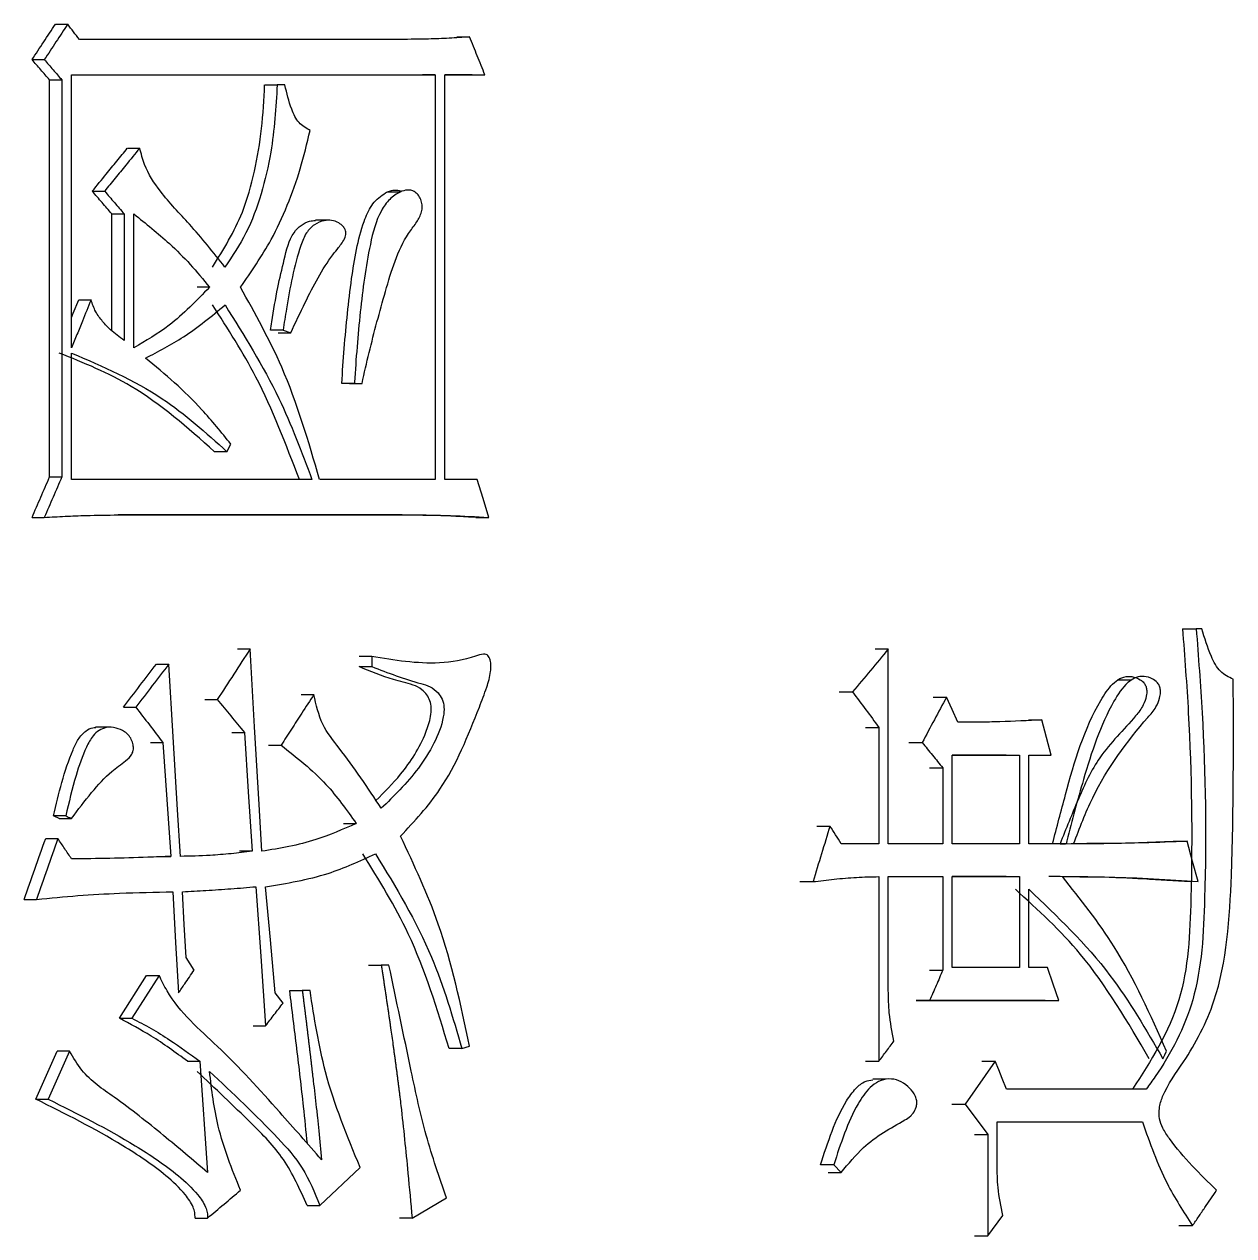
# Model space of a CAD drawing. Header units: millimetres. Extents: x 2642 to 4256, y 821 to 2003.
# Drawn here: x 3266.82 to 3271.99, y 1107.28 to 1112.46 of the extents above; entities that cross this region are included whole.
import ezdxf

# ---------------------------------------------------------------- set-up
doc = ezdxf.new("R2010")
doc.units = ezdxf.units.MM

msp = doc.modelspace()

# ---------------------------------------------------------------- linework, layer by layer
at = {"color": 7, "linetype": 'Continuous', "lineweight": 25}
for p, q in [((3266.9487, 1112.4565), (3267.0012, 1112.4565)), ((3268.4243, 1112.3916), (3267.0512, 1112.3916)), ((3268.6649, 1112.4025), (3268.7196, 1112.4025)), ((3266.8488, 1112.3051), (3266.9012, 1112.3051)), ((3266.9237, 1112.2185), (3266.9762, 1112.2185)), ((3266.9237, 1110.5202), (3266.9237, 1112.2185)), ((3266.9762, 1112.2185), (3266.9762, 1110.5202)), ((3267.0179, 1112.2402), (3268.572, 1112.2402)), ((3267.0179, 1111.0719), (3267.0179, 1112.2402)), ((3268.572, 1112.2402), (3268.5175, 1112.2402)), ((3268.572, 1112.2402), (3268.572, 1110.5094)), ((3268.613, 1112.2402), (3268.7851, 1112.2402)), ((3268.6131, 1110.5094), (3268.613, 1112.2402)), ((3268.7302, 1112.2402), (3268.613, 1112.2402)), ((3268.7303, 1112.2402), (3268.7851, 1112.2402)), ((3267.8434, 1112.1969), (3267.8971, 1112.1969)), ((3267.9301, 1112.1969), (3267.8971, 1112.1969)), ((3267.2563, 1111.9268), (3267.3092, 1111.9268)), ((3267.1066, 1111.7426), (3267.1594, 1111.7426)), ((3268.4205, 1111.7378), (3268.3658, 1111.7377)), ((3267.1897, 1111.146), (3267.1897, 1111.6452)), ((3267.2425, 1111.6452), (3267.2425, 1111.1044)), ((3267.2841, 1111.072), (3267.2841, 1111.6452)), ((3268.1148, 1111.6184), (3268.0605, 1111.6184)), ((3267.9218, 1111.1477), (3267.868, 1111.1477)), ((3267.9218, 1111.1476), (3267.9548, 1111.1368)), ((3267.0179, 1110.5094), (3267.0179, 1111.0503)), ((3268.227, 1110.9205), (3268.1729, 1110.9205)), ((3268.2054, 1110.9205), (3268.2595, 1110.9205)), ((3268.227, 1110.9205), (3268.2596, 1110.9205)), ((3267.6821, 1110.6284), (3267.6987, 1110.6609)), ((3267.6821, 1110.6284), (3267.6287, 1110.6284)), ((3266.9237, 1110.5202), (3266.9762, 1110.5202)), ((3268.0455, 1110.5094), (3267.0179, 1110.5094)), ((3268.572, 1110.5094), (3268.0786, 1110.5094)), ((3268.7524, 1110.5094), (3268.6131, 1110.5094)), ((3266.8488, 1110.3471), (3266.9012, 1110.3472)), ((3268.4109, 1110.358), (3267.2175, 1110.358)), ((3267.2176, 1110.358), (3268.4653, 1110.358)), ((3268.411, 1110.358), (3268.4653, 1110.358)), ((3268.7467, 1110.3472), (3268.8015, 1110.3472)), ((3271.7677, 1109.8712), (3271.8262, 1109.8712)), ((3271.8499, 1109.8712), (3271.8262, 1109.8712)), ((3267.7279, 1109.7847), (3267.7814, 1109.7847)), ((3270.4529, 1109.7847), (3270.5097, 1109.7847)), ((3270.5097, 1108.9517), (3270.5097, 1109.7847)), ((3267.3804, 1109.7197), (3267.4335, 1109.7198)), ((3268.301, 1109.7522), (3268.2468, 1109.7522)), ((3268.301, 1109.7522), (3268.301, 1109.7091)), ((3268.2467, 1109.7092), (3268.301, 1109.7092)), ((3271.5468, 1109.6508), (3271.4883, 1109.6508)), ((3267.5874, 1109.5683), (3267.6407, 1109.5683)), ((3268, 1109.59), (3268.0539, 1109.5901)), ((3270.3002, 1109.6008), (3270.3569, 1109.6008)), ((3270.7014, 1109.5791), (3270.7586, 1109.5791)), ((3267.2395, 1109.5359), (3267.2924, 1109.5359)), ((3271.1088, 1109.4818), (3271.1664, 1109.4818)), ((3267.1739, 1109.4496), (3267.1208, 1109.4496)), ((3267.7031, 1109.4277), (3267.7566, 1109.4277)), ((3270.4695, 1109.4493), (3270.4695, 1108.9517)), ((3267.3556, 1109.3844), (3267.4086, 1109.3844)), ((3267.8598, 1109.3735), (3267.9136, 1109.3735)), ((3270.5973, 1109.3844), (3270.6543, 1109.3844)), ((3270.7826, 1108.9517), (3270.7826, 1109.3304)), ((3270.7826, 1109.3304), (3271.0706, 1109.3304)), ((3271.0128, 1109.3304), (3270.7826, 1109.3304)), ((3271.0131, 1109.3304), (3271.0706, 1109.3304)), ((3271.0706, 1109.3304), (3271.0706, 1108.9517)), ((3271.1106, 1109.3304), (3271.2063, 1109.3304)), ((3271.1106, 1108.9517), (3271.1106, 1109.3304)), ((3271.1486, 1109.3304), (3271.2063, 1109.3304)), ((3270.6854, 1109.2763), (3270.7425, 1109.2763)), ((3270.7425, 1109.2763), (3270.7425, 1108.9517)), ((3266.9928, 1109.0707), (3266.9403, 1109.0707)), ((3266.9654, 1109.0599), (3267.0179, 1109.0599)), ((3268.181, 1109.0383), (3268.2351, 1109.0383)), ((3270.2037, 1109.0275), (3270.2602, 1109.0275)), ((3266.9071, 1108.9734), (3266.9596, 1108.9734)), ((3270.4695, 1108.9517), (3270.3086, 1108.9517)), ((3270.7425, 1108.9517), (3270.5097, 1108.9517)), ((3271.0706, 1108.9517), (3270.7826, 1108.9517)), ((3271.2701, 1108.9517), (3271.1106, 1108.9517)), ((3271.7281, 1108.9626), (3271.7866, 1108.9626)), ((3267.3887, 1108.8976), (3267.4418, 1108.8976)), ((3267.7896, 1108.9193), (3267.7361, 1108.9193)), ((3270.1312, 1108.7895), (3270.1877, 1108.7895)), ((3270.4695, 1108.8111), (3270.4695, 1108.0215)), ((3270.5097, 1108.8111), (3270.7425, 1108.8111)), ((3270.5097, 1108.3243), (3270.5097, 1108.8111)), ((3270.6854, 1108.8111), (3270.7425, 1108.8111)), ((3270.7425, 1108.8111), (3270.7425, 1108.4109)), ((3270.7826, 1108.4217), (3270.7826, 1108.8111)), ((3270.7826, 1108.8111), (3271.0706, 1108.8111)), ((3271.0128, 1108.8111), (3270.7826, 1108.8111)), ((3271.0131, 1108.8111), (3271.0706, 1108.8111)), ((3271.0706, 1108.8111), (3271.0706, 1108.4217)), ((3271.8023, 1108.7895), (3271.7756, 1108.7895)), ((3271.1106, 1108.4217), (3271.1106, 1108.7569)), ((3266.8155, 1108.7137), (3266.8679, 1108.7137)), ((3268.2879, 1108.4325), (3268.3421, 1108.4325)), ((3268.3749, 1108.4325), (3268.3421, 1108.4325)), ((3271.0706, 1108.4217), (3270.7826, 1108.4217)), ((3271.1904, 1108.4217), (3271.1106, 1108.4217)), ((3267.2229, 1108.2053), (3267.3387, 1108.3888)), ((3267.3918, 1108.3888), (3267.2758, 1108.2053)), ((3267.3387, 1108.3888), (3267.3918, 1108.3888)), ((3267.9506, 1108.3243), (3268.0044, 1108.3243)), ((3268.0374, 1108.3243), (3268.0044, 1108.3243)), ((3267.9219, 1108.2702), (3267.8888, 1108.3135)), ((3271.1802, 1108.2811), (3270.6291, 1108.2811)), ((3270.6293, 1108.2811), (3270.6864, 1108.2811)), ((3270.6864, 1108.2811), (3271.2382, 1108.2811)), ((3271.1805, 1108.2811), (3271.2382, 1108.2811)), ((3267.2229, 1108.2053), (3267.2758, 1108.2053)), ((3267.7939, 1108.1729), (3267.8475, 1108.1729)), ((3266.8655, 1107.8592), (3266.9568, 1108.0642)), ((3267.0094, 1108.0642), (3266.9179, 1107.8592)), ((3267.0094, 1108.0642), (3266.9568, 1108.0642)), ((3268.6868, 1108.0755), (3268.632, 1108.0755)), ((3268.6868, 1108.0755), (3268.7196, 1108.0863)), ((3267.5129, 1108.0214), (3267.5662, 1108.0214)), ((3267.5662, 1108.0214), (3267.5993, 1107.5457)), ((3270.4127, 1108.0215), (3270.4695, 1108.0215)), ((3270.9667, 1108.0215), (3270.8387, 1107.8376)), ((3270.9093, 1108.0215), (3270.9667, 1108.0215)), ((3270.5001, 1107.9447), (3270.4429, 1107.9447)), ((3271.6122, 1107.9025), (3271.0147, 1107.9025)), ((3266.8655, 1107.8592), (3266.9179, 1107.8592)), ((3270.7814, 1107.8376), (3270.8387, 1107.8376)), ((3270.8387, 1107.8376), (3270.9347, 1107.7078)), ((3270.9747, 1107.7618), (3271.5962, 1107.7618)), ((3270.9747, 1107.5779), (3270.9747, 1107.7618)), ((3270.9747, 1107.7618), (3271.5377, 1107.7618)), ((3271.5377, 1107.7618), (3271.5963, 1107.7618)), ((3270.8774, 1107.7078), (3270.9347, 1107.7078)), ((3270.9347, 1107.7078), (3270.9347, 1107.2751)), ((3268.0786, 1107.4049), (3268.2516, 1107.5671)), ((3270.2763, 1107.5779), (3270.2198, 1107.5779)), ((3270.2518, 1107.5455), (3270.3086, 1107.5455)), ((3270.2763, 1107.5779), (3270.3086, 1107.5455)), ((3268.4736, 1107.3508), (3268.6207, 1107.437)), ((3267.546, 1107.3508), (3267.5993, 1107.3508)), ((3268.4736, 1107.3508), (3268.4192, 1107.3508)), ((3270.9347, 1107.2751), (3270.9987, 1107.3616)), ((3271.7519, 1107.3184), (3271.8103, 1107.3184))]:
    msp.add_line(p, q, dxfattribs=at)
at = {"color": 7, "linetype": 'Continuous', "lineweight": 25, "flags": 128}
for points in [[(3268.4243, 1112.3916), (3268.3971, 1112.3916), (3268.3699, 1112.3916)], [(3267.1897, 1111.6452), (3267.2161, 1111.6452), (3267.2425, 1111.6452)], [(3267.6075, 1111.3316), (3267.5929, 1111.3316), (3267.5783, 1111.3316), (3267.5542, 1111.3316)], [(3267.0179, 1111.2018), (3267.0253, 1111.2203), (3267.0485, 1111.2774)], [(3267.0485, 1111.2774), (3267.0748, 1111.2774), (3267.1011, 1111.2774)], [(3267.9011, 1111.1368), (3267.9232, 1111.1368), (3267.939, 1111.1368), (3267.9548, 1111.1368)], [(3268.8015, 1110.3472), (3268.7769, 1110.4283), (3268.7524, 1110.5094)], [(3267.831, 1108.9193), (3267.8195, 1109.1188), (3267.8005, 1109.4517), (3267.7814, 1109.7847)], [(3267.4833, 1108.8976), (3267.4712, 1109.0971), (3267.4524, 1109.4084), (3267.4335, 1109.7198)], [(3270.8066, 1109.471), (3270.7826, 1109.5251), (3270.7586, 1109.5791)], [(3271.2063, 1109.3304), (3271.1864, 1109.4061), (3271.1664, 1109.4818)], [(3267.7566, 1109.4277), (3267.7731, 1109.1735), (3267.7896, 1108.9193)], [(3270.4127, 1109.4493), (3270.441, 1109.4493), (3270.4695, 1109.4493)], [(3267.4086, 1109.3844), (3267.4252, 1109.141), (3267.4418, 1108.8976)], [(3271.8341, 1108.7895), (3271.8103, 1108.876), (3271.7866, 1108.9626)], [(3267.4501, 1108.7462), (3267.4626, 1108.5298), (3267.475, 1108.3135)], [(3267.5082, 1108.4649), (3267.4999, 1108.6056), (3267.4916, 1108.7462)], [(3267.8062, 1108.7678), (3267.8269, 1108.4704), (3267.8475, 1108.1729)], [(3267.8888, 1108.3135), (3267.8682, 1108.5407), (3267.8475, 1108.7678)], [(3267.5413, 1108.4109), (3267.5247, 1108.4379), (3267.5082, 1108.4649)], [(3271.2382, 1108.2811), (3271.2143, 1108.3514), (3271.1904, 1108.4217)], [(3270.6854, 1108.4109), (3270.6995, 1108.4109), (3270.7138, 1108.4109), (3270.7425, 1108.4109)], [(3271.6835, 1108.0323), (3271.6914, 1108.0485), (3271.6993, 1108.0647)], [(3271.0147, 1107.9025), (3270.9966, 1107.9473), (3270.9817, 1107.9844), (3270.9667, 1108.0215)], [(3268.0247, 1107.4049), (3268.0383, 1107.4049), (3268.0519, 1107.4049), (3268.0786, 1107.4049)], [(3270.8774, 1107.2751), (3270.8915, 1107.2751), (3270.9059, 1107.2751), (3270.9347, 1107.2751)]]:
    msp.add_lwpolyline(points, dxfattribs=at)
at = {"color": 7, "linetype": 'Continuous', "lineweight": 25}
for points, knots in [([(3266.8488, 1112.3051), (3266.8654, 1112.3303), (3266.8987, 1112.3808), (3266.932, 1112.4313), (3266.9487, 1112.4565)], [0, 0, 0, 0, 0.5, 1, 1, 1, 1]), ([(3267.0012, 1112.4565), (3266.9845, 1112.4313), (3266.9512, 1112.3808), (3266.9179, 1112.3303), (3266.9012, 1112.3051)], [0, 0, 0, 0, 0.499999, 1, 1, 1, 1]), ([(3267.0512, 1112.3916), (3267.0428, 1112.4024), (3267.0262, 1112.4241), (3267.0095, 1112.4457), (3267.0012, 1112.4565)], [0, 0, 0, 0, 0.499999, 1, 1, 1, 1]), ([(3268.7196, 1112.4025), (3268.6904, 1112.4003), (3268.632, 1112.396), (3268.5336, 1112.3926), (3268.4643, 1112.392), (3268.4243, 1112.3916)], [0, 0, 0, 0, 0.297192, 0.594407, 1, 1, 1, 1]), ([(3268.7851, 1112.2402), (3268.7742, 1112.2672), (3268.7524, 1112.3213), (3268.7305, 1112.3754), (3268.7196, 1112.4025)], [0, 0, 0, 0, 0.499999, 1, 1, 1, 1]), ([(3266.9237, 1112.2185), (3266.9112, 1112.233), (3266.8862, 1112.2618), (3266.8613, 1112.2907), (3266.8488, 1112.3051)], [0, 0, 0, 0, 0.5, 1, 1, 1, 1]), ([(3266.9012, 1112.3051), (3266.9137, 1112.2907), (3266.9387, 1112.2618), (3266.9637, 1112.233), (3266.9762, 1112.2185)], [0, 0, 0, 0, 0.499996, 1, 1, 1, 1]), ([(3267.6203, 1111.418), (3267.6674, 1111.4935), (3267.7457, 1111.6191), (3267.8026, 1111.8273), (3267.8337, 1112.0101), (3267.8401, 1112.1346), (3267.8433, 1112.1969)], [0, 0, 0, 0, 0.333423, 0.554109, 0.77666, 1, 1, 1, 1]), ([(3267.8971, 1112.1969), (3267.891, 1112.1006), (3267.881, 1111.9424), (3267.8317, 1111.7301), (3267.7696, 1111.5605), (3267.7055, 1111.4652), (3267.6737, 1111.418)], [0, 0, 0, 0, 0.344394, 0.565966, 0.784996, 1, 1, 1, 1]), ([(3268.0373, 1112.0022), (3268.0206, 1112.0119), (3267.9863, 1112.0316), (3267.9509, 1112.1047), (3267.938, 1112.1617), (3267.9301, 1112.1969)], [0, 0, 0, 0, 0.267237, 0.548075, 1, 1, 1, 1]), ([(3267.7399, 1111.3315), (3267.7859, 1111.3976), (3267.8621, 1111.507), (3267.9421, 1111.6817), (3267.9987, 1111.8378), (3268.0244, 1111.9473), (3268.0373, 1112.0022)], [0, 0, 0, 0, 0.334937, 0.554746, 0.776585, 1, 1, 1, 1]), ([(3267.1066, 1111.7426), (3267.1264, 1111.7669), (3267.1612, 1111.8097), (3267.2111, 1111.8711), (3267.2411, 1111.9081), (3267.2562, 1111.9266)], [0, 0, 0, 0, 0.396447, 0.698224, 1, 1, 1, 1]), ([(3267.3091, 1111.9266), (3267.2893, 1111.9023), (3267.2545, 1111.8595), (3267.2046, 1111.7981), (3267.1744, 1111.7611), (3267.1594, 1111.7426)], [0, 0, 0, 0, 0.3962, 0.6981, 1, 1, 1, 1]), ([(3267.6737, 1111.418), (3267.6239, 1111.4804), (3267.5347, 1111.5921), (3267.4065, 1111.7221), (3267.3332, 1111.8348), (3267.3154, 1111.903), (3267.3093, 1111.9266)], [0, 0, 0, 0, 0.381447, 0.683524, 0.890528, 1, 1, 1, 1]), ([(3267.1897, 1111.6452), (3267.1758, 1111.6615), (3267.1482, 1111.6939), (3267.1205, 1111.7264), (3267.1066, 1111.7426)], [0, 0, 0, 0, 0.499999, 1, 1, 1, 1]), ([(3267.1594, 1111.7426), (3267.1732, 1111.7264), (3267.201, 1111.6939), (3267.2287, 1111.6615), (3267.2425, 1111.6452)], [0, 0, 0, 0, 0.499998, 1, 1, 1, 1]), ([(3268.1728, 1110.9205), (3268.1763, 1110.9704), (3268.1867, 1111.1202), (3268.21, 1111.3529), (3268.2449, 1111.5608), (3268.2975, 1111.6844), (3268.3421, 1111.7269), (3268.3811, 1111.7458), (3268.4068, 1111.7481), (3268.422, 1111.7453), (3268.4276, 1111.7407), (3268.428, 1111.7404)], [0, 0, 0, 0, 0.157448, 0.472478, 0.737753, 0.819135, 0.901513, 0.945418, 0.974425, 0.998143, 1, 1, 1, 1]), ([(3268.2596, 1110.9205), (3268.2695, 1110.9647), (3268.2995, 1111.0971), (3268.3585, 1111.3123), (3268.4168, 1111.5093), (3268.4893, 1111.603), (3268.5111, 1111.6394), (3268.5181, 1111.6715), (3268.5155, 1111.6959), (3268.5064, 1111.7181), (3268.4918, 1111.7358), (3268.4731, 1111.7464), (3268.4491, 1111.7485), (3268.4156, 1111.7381), (3268.3754, 1111.7097), (3268.3238, 1111.6368), (3268.2817, 1111.4697), (3268.2495, 1111.2239), (3268.2336, 1111.0243), (3268.2271, 1110.9222), (3268.227, 1110.9205)], [0, 0, 0, 0, 0.07376, 0.221291, 0.369161, 0.400761, 0.427212, 0.440277, 0.453391, 0.466052, 0.479506, 0.492813, 0.505075, 0.525102, 0.558597, 0.593335, 0.676611, 0.83455, 0.997228, 1, 1, 1, 1]), ([(3267.2841, 1111.6452), (3267.3354, 1111.604), (3267.4189, 1111.5371), (3267.5266, 1111.4311), (3267.5805, 1111.3648), (3267.6075, 1111.3316)], [0, 0, 0, 0, 0.443463, 0.720804, 1, 1, 1, 1]), ([(3267.868, 1111.1477), (3267.87, 1111.1598), (3267.8799, 1111.2207), (3267.8962, 1111.323), (3267.9267, 1111.4492), (3267.9505, 1111.549), (3267.9977, 1111.5981), (3268.0304, 1111.6154), (3268.0521, 1111.6165), (3268.0605, 1111.6169)], [0, 0, 0, 0, 0.066436, 0.332221, 0.554773, 0.778299, 0.862629, 0.946565, 1, 1, 1, 1]), ([(3267.9548, 1111.1368), (3267.9752, 1111.1801), (3268.0295, 1111.2955), (3268.0947, 1111.4213), (3268.1564, 1111.4974), (3268.1746, 1111.5213), (3268.1859, 1111.5401), (3268.1907, 1111.5566), (3268.1908, 1111.5682), (3268.1871, 1111.5802), (3268.1773, 1111.5945), (3268.158, 1111.6095), (3268.1299, 1111.6197), (3268.0935, 1111.6177), (3268.055, 1111.6013), (3268.0179, 1111.5645), (3267.9722, 1111.4422), (3267.9461, 1111.3005), (3267.9266, 1111.1781), (3267.9218, 1111.1477)], [0, 0, 0, 0, 0.125302, 0.334347, 0.369116, 0.392006, 0.415961, 0.426676, 0.435655, 0.44463, 0.458341, 0.481396, 0.513091, 0.54477, 0.589295, 0.633614, 0.685428, 0.92175, 1, 1, 1, 1]), ([(3267.6075, 1111.3316), (3267.5519, 1111.274), (3267.4531, 1111.1717), (3267.3355, 1111.1023), (3267.2841, 1111.072)], [0, 0, 0, 0, 0.563044, 1, 1, 1, 1]), ([(3268.0785, 1110.5094), (3268.0306, 1110.673), (3267.9454, 1110.9634), (3267.8024, 1111.2196), (3267.7399, 1111.3315)], [0, 0, 0, 0, 0.5633289, 1, 1, 1, 1]), ([(3267.1011, 1111.2774), (3267.0888, 1111.247), (3267.0688, 1111.1976), (3267.041, 1111.1291), (3267.0256, 1111.091), (3267.0179, 1111.0719)], [0, 0, 0, 0, 0.443636, 0.721817, 1, 1, 1, 1]), ([(3267.2425, 1111.1044), (3267.2227, 1111.1187), (3267.1899, 1111.1425), (3267.1502, 1111.1851), (3267.1183, 1111.2257), (3267.1069, 1111.2601), (3267.1011, 1111.2774)], [0, 0, 0, 0, 0.333513, 0.552424, 0.773916, 1, 1, 1, 1]), ([(3267.3339, 1111.0286), (3267.3891, 1111.0571), (3267.4765, 1111.1022), (3267.5876, 1111.1836), (3267.645, 1111.2317), (3267.6738, 1111.2558)], [0, 0, 0, 0, 0.459963, 0.729487, 1, 1, 1, 1]), ([(3267.9916, 1110.5094), (3267.9349, 1110.6589), (3267.8342, 1110.924), (3267.6853, 1111.155), (3267.6204, 1111.2558)], [0, 0, 0, 0, 0.563635, 1, 1, 1, 1]), ([(3267.6738, 1111.2558), (3267.7552, 1111.1258), (3267.9014, 1110.8923), (3268.0013, 1110.6271), (3268.0455, 1110.5094)], [0, 0, 0, 0, 0.556376, 1, 1, 1, 1]), ([(3267.6286, 1110.6284), (3267.514, 1110.7303), (3267.3111, 1110.9108), (3267.0702, 1111.008), (3266.9653, 1111.0503)], [0, 0, 0, 0, 0.564694, 1, 1, 1, 1]), ([(3267.0179, 1111.0503), (3267.1509, 1110.9933), (3267.3906, 1110.8905), (3267.5923, 1110.7091), (3267.6821, 1110.6284)], [0, 0, 0, 0, 0.555128, 1, 1, 1, 1]), ([(3267.6987, 1110.6609), (3267.6582, 1110.711), (3267.5827, 1110.8044), (3267.4589, 1110.9252), (3267.3757, 1110.9941), (3267.3339, 1111.0286)], [0, 0, 0, 0, 0.366086, 0.682145, 1, 1, 1, 1]), ([(3266.8488, 1110.3471), (3266.8613, 1110.376), (3266.8863, 1110.4337), (3266.9112, 1110.4914), (3266.9237, 1110.5202)], [0, 0, 0, 0, 0.499998, 1, 1, 1, 1]), ([(3266.9762, 1110.5202), (3266.9637, 1110.4914), (3266.9387, 1110.4337), (3266.9137, 1110.376), (3266.9012, 1110.3472)], [0, 0, 0, 0, 0.499999, 1, 1, 1, 1]), ([(3266.9012, 1110.3472), (3266.9309, 1110.3489), (3266.9903, 1110.3524), (3267.0958, 1110.3564), (3267.1715, 1110.3574), (3267.2176, 1110.358)], [0, 0, 0, 0, 0.281466, 0.562942, 1, 1, 1, 1]), ([(3268.7466, 1110.3472), (3268.7179, 1110.3488), (3268.6605, 1110.3521), (3268.5487, 1110.3567), (3268.4654, 1110.3575), (3268.4109, 1110.358)], [0, 0, 0, 0, 0.256951, 0.513908, 1, 1, 1, 1]), ([(3268.4653, 1110.358), (3268.4941, 1110.3578), (3268.5518, 1110.3573), (3268.6639, 1110.3548), (3268.747, 1110.3502), (3268.8015, 1110.3472)], [0, 0, 0, 0, 0.256617, 0.51324, 1, 1, 1, 1]), ([(3271.7674, 1109.8712), (3271.7764, 1109.7514), (3271.8056, 1109.3676), (3271.8118, 1108.8426), (3271.7856, 1108.2623), (3271.6319, 1108.0235), (3271.5538, 1107.9023)], [0, 0, 0, 0, 0.176057, 0.564128, 0.778612, 1, 1, 1, 1]), ([(3271.8262, 1109.8712), (3271.8352, 1109.7515), (3271.8643, 1109.3679), (3271.8718, 1108.8403), (3271.8435, 1108.291), (3271.707, 1108.0329), (3271.6252, 1107.92), (3271.6123, 1107.9023)], [0, 0, 0, 0, 0.1759592, 0.5638001, 0.7780246, 0.9650465, 1, 1, 1, 1]), ([(3271.9844, 1109.6549), (3271.9649, 1109.6642), (3271.9247, 1109.6833), (3271.8818, 1109.7667), (3271.8621, 1109.8314), (3271.8499, 1109.8712)], [0, 0, 0, 0, 0.266463, 0.547608, 1, 1, 1, 1]), ([(3267.7814, 1109.7847), (3267.7579, 1109.7486), (3267.7111, 1109.6765), (3267.6642, 1109.6044), (3267.6407, 1109.5683)], [0, 0, 0, 0, 0.5, 1, 1, 1, 1]), ([(3270.5097, 1109.7847), (3270.4843, 1109.754), (3270.4334, 1109.6927), (3270.3824, 1109.6314), (3270.3569, 1109.6008)], [0, 0, 0, 0, 0.5, 1, 1, 1, 1]), ([(3267.2395, 1109.5359), (3267.263, 1109.5665), (3267.31, 1109.6278), (3267.3569, 1109.6891), (3267.3804, 1109.7197)], [0, 0, 0, 0, 0.5, 1, 1, 1, 1]), ([(3267.4335, 1109.7198), (3267.41, 1109.6891), (3267.363, 1109.6278), (3267.3159, 1109.5665), (3267.2924, 1109.5359)], [0, 0, 0, 0, 0.5, 1, 1, 1, 1]), ([(3268.4242, 1108.9841), (3268.4836, 1109.0478), (3268.6277, 1109.2023), (3268.7252, 1109.442), (3268.791, 1109.6131), (3268.8089, 1109.6724), (3268.811, 1109.7124), (3268.8093, 1109.7331), (3268.8041, 1109.7484), (3268.7982, 1109.7568), (3268.7892, 1109.7617), (3268.7708, 1109.7632), (3268.706, 1109.7382), (3268.5462, 1109.7119), (3268.3977, 1109.7363), (3268.301, 1109.7522)], [0, 0, 0, 0, 0.1864304, 0.4525533, 0.5137397, 0.5595487, 0.5749405, 0.5926781, 0.5999529, 0.607307, 0.6136534, 0.6226215, 0.6500428, 0.7720989, 1, 1, 1, 1]), ([(3268.3189, 1109.1363), (3268.3551, 1109.1726), (3268.4387, 1109.2561), (3268.5186, 1109.3813), (3268.5523, 1109.4843), (3268.5573, 1109.5308), (3268.5512, 1109.5633), (3268.5369, 1109.5901), (3268.5129, 1109.6155), (3268.4638, 1109.6381), (3268.3711, 1109.6564), (3268.2953, 1109.6886), (3268.2468, 1109.7092)], [0, 0, 0, 0, 0.182177, 0.420043, 0.497442, 0.536964, 0.569768, 0.602515, 0.638391, 0.691417, 0.802387, 1, 1, 1, 1]), ([(3268.301, 1109.7092), (3268.3706, 1109.6827), (3268.453, 1109.6513), (3268.5512, 1109.6258), (3268.583, 1109.6018), (3268.6035, 1109.5703), (3268.6124, 1109.534), (3268.605, 1109.4671), (3268.5525, 1109.336), (3268.4526, 1109.2108), (3268.3688, 1109.1292), (3268.3421, 1109.1032)], [0, 0, 0, 0, 0.266852, 0.315952, 0.365722, 0.40082, 0.436128, 0.478331, 0.60435, 0.873952, 1, 1, 1, 1]), ([(3271.212, 1108.9517), (3271.2301, 1109.0217), (3271.2846, 1109.2322), (3271.3558, 1109.4748), (3271.457, 1109.6258), (3271.4986, 1109.6607), (3271.5337, 1109.6698), (3271.5657, 1109.6642), (3271.5892, 1109.6527), (3271.6043, 1109.6382), (3271.6121, 1109.6234), (3271.6155, 1109.6047), (3271.6129, 1109.5775), (3271.5987, 1109.5379), (3271.5301, 1109.4499), (3271.4125, 1109.3432), (3271.3202, 1109.1416), (3271.2694, 1109.0153), (3271.2438, 1108.9517)], [0, 0, 0, 0, 0.123802, 0.372539, 0.424822, 0.44993, 0.475305, 0.497162, 0.516131, 0.527231, 0.536277, 0.545322, 0.558814, 0.581819, 0.616602, 0.762394, 0.880401, 1, 1, 1, 1]), ([(3271.302, 1108.9517), (3271.3274, 1109.0187), (3271.4045, 1109.2219), (3271.5411, 1109.4044), (3271.6527, 1109.5297), (3271.6689, 1109.5688), (3271.6739, 1109.597), (3271.6726, 1109.617), (3271.6662, 1109.6337), (3271.6526, 1109.6493), (3271.6278, 1109.6634), (3271.5954, 1109.67), (3271.5611, 1109.662), (3271.517, 1109.6295), (3271.4266, 1109.4931), (3271.3503, 1109.2565), (3271.2941, 1109.0482), (3271.2712, 1108.9561), (3271.2701, 1108.9517)], [0, 0, 0, 0, 0.124011, 0.376469, 0.411268, 0.435219, 0.449017, 0.459493, 0.468415, 0.479424, 0.497392, 0.52431, 0.5464, 0.568413, 0.629489, 0.83774, 0.992414, 1, 1, 1, 1]), ([(3271.9132, 1107.4698), (3271.8421, 1107.5385), (3271.7588, 1107.619), (3271.6841, 1107.7308), (3271.667, 1107.7751), (3271.6663, 1107.8235), (3271.6947, 1107.9122), (3271.7972, 1108.0455), (3271.9513, 1108.3414), (3271.9872, 1108.9196), (3271.9854, 1109.3775), (3271.9844, 1109.6549)], [0, 0, 0, 0, 0.138481, 0.162101, 0.180201, 0.198515, 0.22064, 0.297298, 0.425038, 0.651637, 1, 1, 1, 1]), ([(3267.6407, 1109.5683), (3267.66, 1109.5449), (3267.6987, 1109.498), (3267.7373, 1109.4511), (3267.7566, 1109.4277)], [0, 0, 0, 0, 0.499998, 1, 1, 1, 1]), ([(3268.0539, 1109.59), (3268.0366, 1109.5633), (3268.0046, 1109.5139), (3267.9578, 1109.4417), (3267.9283, 1109.3963), (3267.9136, 1109.3736)], [0, 0, 0, 0, 0.36988, 0.68494, 1, 1, 1, 1]), ([(3268.3421, 1109.1032), (3268.2842, 1109.1904), (3268.2035, 1109.3119), (3268.0831, 1109.4583), (3268.0637, 1109.5458), (3268.0539, 1109.59)], [0, 0, 0, 0, 0.557182, 0.776269, 1, 1, 1, 1]), ([(3270.3569, 1109.6008), (3270.3757, 1109.5755), (3270.4132, 1109.5251), (3270.4508, 1109.4746), (3270.4695, 1109.4493)], [0, 0, 0, 0, 0.499999, 1, 1, 1, 1]), ([(3270.7586, 1109.5791), (3270.7412, 1109.5467), (3270.7065, 1109.4818), (3270.6717, 1109.4169), (3270.6543, 1109.3844)], [0, 0, 0, 0, 0.499999, 1, 1, 1, 1]), ([(3267.2924, 1109.5359), (3267.3118, 1109.5106), (3267.3505, 1109.4601), (3267.3893, 1109.4097), (3267.4086, 1109.3844)], [0, 0, 0, 0, 0.4999977, 1, 1, 1, 1]), ([(3271.1664, 1109.4818), (3271.1065, 1109.4783), (3271.0167, 1109.4732), (3270.8967, 1109.4715), (3270.8367, 1109.4712), (3270.8066, 1109.471)], [0, 0, 0, 0, 0.500395, 0.750186, 1, 1, 1, 1]), ([(3266.9403, 1109.0707), (3266.9516, 1109.1188), (3266.9741, 1109.2151), (3267.0107, 1109.3241), (3267.0444, 1109.4), (3267.0744, 1109.4328), (3267.1022, 1109.4482), (3267.1169, 1109.4482), (3267.1209, 1109.4482)], [0, 0, 0, 0, 0.3280113, 0.6568428, 0.7710489, 0.8870947, 0.9692505, 1, 1, 1, 1]), ([(3267.0179, 1109.0599), (3267.046, 1109.0972), (3267.0994, 1109.1682), (3267.176, 1109.2539), (3267.2393, 1109.2977), (3267.273, 1109.3268), (3267.2825, 1109.3509), (3267.2825, 1109.3711), (3267.2766, 1109.3926), (3267.264, 1109.4147), (3267.2411, 1109.4353), (3267.2073, 1109.4485), (3267.1688, 1109.4522), (3267.1347, 1109.4378), (3267.104, 1109.4102), (3267.0701, 1109.3437), (3267.0301, 1109.2293), (3267.0064, 1109.1286), (3266.9928, 1109.0707)], [0, 0, 0, 0, 0.140265, 0.267253, 0.34565, 0.385196, 0.401729, 0.418248, 0.440927, 0.464428, 0.491888, 0.53456, 0.581082, 0.616632, 0.65201, 0.706896, 0.831302, 1, 1, 1, 1]), ([(3267.9136, 1109.3735), (3267.9803, 1109.3211), (3268.1007, 1109.2266), (3268.1937, 1109.0963), (3268.2351, 1109.0383)], [0, 0, 0, 0, 0.554889, 1, 1, 1, 1]), ([(3270.6543, 1109.3844), (3270.669, 1109.3664), (3270.6984, 1109.3304), (3270.7278, 1109.2943), (3270.7425, 1109.2763)], [0, 0, 0, 0, 0.499998, 1, 1, 1, 1]), ([(3266.9653, 1109.0599), (3266.9632, 1109.0608), (3266.9589, 1109.0627), (3266.9505, 1109.0663), (3266.9443, 1109.069), (3266.9403, 1109.0707)], [0, 0, 0, 0, 0.259206, 0.518413, 1, 1, 1, 1]), ([(3266.9929, 1109.0707), (3266.995, 1109.0698), (3267.0003, 1109.0675), (3267.0086, 1109.0639), (3267.0148, 1109.0612), (3267.0179, 1109.0599)], [0, 0, 0, 0, 0.25891, 0.629455, 1, 1, 1, 1]), ([(3268.2351, 1109.0383), (3268.1778, 1109.0133), (3268.0839, 1108.9723), (3267.9474, 1108.9382), (3267.8698, 1108.9256), (3267.831, 1108.9193)], [0, 0, 0, 0, 0.438459, 0.718604, 1, 1, 1, 1]), ([(3270.2602, 1109.0275), (3270.2481, 1108.9878), (3270.224, 1108.9085), (3270.1998, 1108.8291), (3270.1877, 1108.7895)], [0, 0, 0, 0, 0.499999, 1, 1, 1, 1]), ([(3270.3086, 1108.9517), (3270.3005, 1108.9644), (3270.2844, 1108.9896), (3270.2683, 1109.0148), (3270.2602, 1109.0275)], [0, 0, 0, 0, 0.500001, 1, 1, 1, 1]), ([(3266.8155, 1108.7137), (3266.8308, 1108.757), (3266.8613, 1108.8435), (3266.8918, 1108.9301), (3266.9071, 1108.9734)], [0, 0, 0, 0, 0.500001, 1, 1, 1, 1]), ([(3266.9596, 1108.9734), (3266.9443, 1108.9301), (3266.9137, 1108.8435), (3266.8831, 1108.757), (3266.8679, 1108.7137)], [0, 0, 0, 0, 0.5, 1, 1, 1, 1]), ([(3267.0179, 1108.8868), (3267.0082, 1108.9012), (3266.9887, 1108.9301), (3266.9693, 1108.9589), (3266.9596, 1108.9734)], [0, 0, 0, 0, 0.4999992, 1, 1, 1, 1]), ([(3268.7196, 1108.0863), (3268.682, 1108.2636), (3268.6152, 1108.5781), (3268.4823, 1108.8608), (3268.4242, 1108.9841)], [0, 0, 0, 0, 0.563398, 1, 1, 1, 1]), ([(3271.2438, 1108.9517), (3271.3064, 1108.9521), (3271.4185, 1108.9527), (3271.5798, 1108.9557), (3271.6785, 1108.9603), (3271.7278, 1108.9626)], [0, 0, 0, 0, 0.386613, 0.693273, 1, 1, 1, 1]), ([(3271.7866, 1108.9626), (3271.7244, 1108.9598), (3271.6127, 1108.955), (3271.4511, 1108.9524), (3271.3517, 1108.952), (3271.302, 1108.9517)], [0, 0, 0, 0, 0.386127, 0.69305, 1, 1, 1, 1]), ([(3267.4418, 1108.8976), (3267.4093, 1108.8963), (3267.3226, 1108.8926), (3267.1813, 1108.8884), (3267.0724, 1108.8873), (3267.0179, 1108.8868)], [0, 0, 0, 0, 0.230465, 0.615194, 1, 1, 1, 1]), ([(3267.7896, 1108.9193), (3267.7598, 1108.9157), (3267.7, 1108.9086), (3267.5979, 1108.9001), (3267.5255, 1108.8986), (3267.4833, 1108.8976)], [0, 0, 0, 0, 0.293913, 0.587864, 1, 1, 1, 1]), ([(3267.8475, 1108.7679), (3267.9377, 1108.7824), (3268.0991, 1108.8086), (3268.2505, 1108.8779), (3268.3173, 1108.9085)], [0, 0, 0, 0, 0.558486, 1, 1, 1, 1]), ([(3268.632, 1108.0755), (3268.5809, 1108.2438), (3268.4902, 1108.5423), (3268.332, 1108.7973), (3268.2631, 1108.9085)], [0, 0, 0, 0, 0.563939, 1, 1, 1, 1]), ([(3268.3173, 1108.9085), (3268.4041, 1108.7654), (3268.5602, 1108.5079), (3268.6479, 1108.2085), (3268.6868, 1108.0755)], [0, 0, 0, 0, 0.555779, 1, 1, 1, 1]), ([(3270.1877, 1108.7895), (3270.2178, 1108.7932), (3270.2798, 1108.8008), (3270.3738, 1108.809), (3270.4376, 1108.8104), (3270.4695, 1108.8111)], [0, 0, 0, 0, 0.321619, 0.660532, 1, 1, 1, 1]), ([(3271.7753, 1108.7895), (3271.7092, 1108.7941), (3271.58, 1108.8032), (3271.3868, 1108.8103), (3271.2596, 1108.8109), (3271.196, 1108.8111)], [0, 0, 0, 0, 0.343426, 0.671619, 1, 1, 1, 1]), ([(3271.2541, 1108.8111), (3271.3206, 1108.8109), (3271.4509, 1108.8103), (3271.6442, 1108.8028), (3271.7708, 1108.7939), (3271.8341, 1108.7895)], [0, 0, 0, 0, 0.34298, 0.671401, 1, 1, 1, 1]), ([(3271.6993, 1108.0647), (3271.6305, 1108.2188), (3271.5085, 1108.4918), (3271.3313, 1108.7142), (3271.2541, 1108.8111)], [0, 0, 0, 0, 0.5644875, 1, 1, 1, 1]), ([(3266.8679, 1108.7137), (3266.9269, 1108.7195), (3267.0451, 1108.7311), (3267.2393, 1108.7419), (3267.3742, 1108.7446), (3267.4501, 1108.7462)], [0, 0, 0, 0, 0.304303, 0.608646, 1, 1, 1, 1]), ([(3267.4916, 1108.7462), (3267.5252, 1108.748), (3267.5946, 1108.7518), (3267.6994, 1108.759), (3267.7706, 1108.7649), (3267.8062, 1108.7678)], [0, 0, 0, 0, 0.320034, 0.659996, 1, 1, 1, 1]), ([(3271.6249, 1108.0323), (3271.5335, 1108.1889), (3271.3721, 1108.4658), (3271.1494, 1108.6687), (3271.0527, 1108.7569)], [0, 0, 0, 0, 0.565567, 1, 1, 1, 1]), ([(3271.1106, 1108.7569), (3271.2321, 1108.6411), (3271.4514, 1108.4322), (3271.6119, 1108.1555), (3271.6835, 1108.0323)], [0, 0, 0, 0, 0.554384, 1, 1, 1, 1]), ([(3268.3421, 1108.4325), (3268.3425, 1108.4295), (3268.3434, 1108.4235), (3268.3448, 1108.4146), (3268.3461, 1108.4057), (3268.3475, 1108.3967), (3268.3488, 1108.3878), (3268.3501, 1108.3788), (3268.3515, 1108.3699), (3268.3528, 1108.3609), (3268.3542, 1108.352), (3268.3555, 1108.343), (3268.3573, 1108.3311), (3268.3595, 1108.3162), (3268.3617, 1108.3012), (3268.3639, 1108.2863), (3268.3662, 1108.2714), (3268.3688, 1108.2535), (3268.3714, 1108.2356), (3268.3741, 1108.2177), (3268.3767, 1108.1998), (3268.3793, 1108.1819), (3268.3827, 1108.158), (3268.3869, 1108.1281), (3268.3911, 1108.0982), (3268.3945, 1108.0743), (3268.3969, 1108.0563), (3268.3994, 1108.0384), (3268.4018, 1108.0204), (3268.4042, 1108.0025), (3268.4066, 1107.9845), (3268.4089, 1107.9666), (3268.4113, 1107.9486), (3268.4135, 1107.9306), (3268.4158, 1107.9127), (3268.418, 1107.8947), (3268.4199, 1107.8797), (3268.4224, 1107.8587), (3268.4299, 1107.7957), (3268.4417, 1107.6875), (3268.4575, 1107.5272), (3268.4677, 1107.4149), (3268.4736, 1107.3508)], [0, 0, 0, 0, 0.008314, 0.016628, 0.024942, 0.033256, 0.04157, 0.049884, 0.058198, 0.066512, 0.074827, 0.083141, 0.091455, 0.108083, 0.124711, 0.133025, 0.149653, 0.166281, 0.182909, 0.199537, 0.216166, 0.232794, 0.249422, 0.282678, 0.315934, 0.332562, 0.349191, 0.365819, 0.382447, 0.399075, 0.415703, 0.432331, 0.448959, 0.465587, 0.482216, 0.498844, 0.515472, 0.523786, 0.557042, 0.690072, 0.823098, 1, 1, 1, 1]), ([(3268.6207, 1107.437), (3268.5901, 1107.5255), (3268.5292, 1107.7019), (3268.4574, 1108.0382), (3268.4065, 1108.2813), (3268.3749, 1108.4325)], [0, 0, 0, 0, 0.276136, 0.550092, 1, 1, 1, 1]), ([(3268.0868, 1107.5995), (3268.0272, 1107.6678), (3267.8821, 1107.8341), (3267.664, 1108.0744), (3267.4634, 1108.2432), (3267.4028, 1108.3663), (3267.3918, 1108.3888)], [0, 0, 0, 0, 0.257956, 0.627877, 0.931924, 1, 1, 1, 1]), ([(3267.475, 1108.3135), (3267.4838, 1108.3265), (3267.4993, 1108.3492), (3267.5214, 1108.3817), (3267.5347, 1108.4011), (3267.5413, 1108.4109)], [0, 0, 0, 0, 0.400146, 0.700073, 1, 1, 1, 1]), ([(3268.0259, 1107.669), (3268.0206, 1107.7218), (3268.0072, 1107.8577), (3267.9811, 1108.0761), (3267.9607, 1108.2416), (3267.9505, 1108.3243)], [0, 0, 0, 0, 0.241308, 0.620646, 1, 1, 1, 1]), ([(3268.0044, 1108.3243), (3268.0047, 1108.322), (3268.0053, 1108.3172), (3268.0062, 1108.3101), (3268.0069, 1108.3042), (3268.0076, 1108.2983), (3268.0084, 1108.2924), (3268.0091, 1108.2865), (3268.0098, 1108.2806), (3268.0104, 1108.2758), (3268.0114, 1108.2675), (3268.0125, 1108.2593), (3268.0139, 1108.2474), (3268.0151, 1108.238), (3268.0166, 1108.2261), (3268.0177, 1108.2167), (3268.0192, 1108.2048), (3268.0207, 1108.193), (3268.0221, 1108.1812), (3268.0236, 1108.1694), (3268.025, 1108.1575), (3268.0265, 1108.1457), (3268.0279, 1108.1339), (3268.029, 1108.1244), (3268.0305, 1108.1126), (3268.0316, 1108.1031), (3268.033, 1108.0912), (3268.0345, 1108.0794), (3268.0359, 1108.0676), (3268.0373, 1108.0557), (3268.0384, 1108.0463), (3268.0398, 1108.0344), (3268.0412, 1108.0226), (3268.0426, 1108.0107), (3268.0439, 1107.9989), (3268.045, 1107.9894), (3268.0464, 1107.9776), (3268.0483, 1107.961), (3268.0543, 1107.9089), (3268.0604, 1107.8567), (3268.0658, 1107.8093), (3268.0674, 1107.7951), (3268.0705, 1107.7667), (3268.0773, 1107.7015), (3268.083, 1107.641), (3268.0869, 1107.5995)], [0, 0, 0, 0, 0.009808, 0.019616, 0.029425, 0.034329, 0.044137, 0.053945, 0.058849, 0.068658, 0.073562, 0.093178, 0.102986, 0.122603, 0.132411, 0.152028, 0.161836, 0.181452, 0.201069, 0.210877, 0.230494, 0.25011, 0.259918, 0.279535, 0.289343, 0.308959, 0.318768, 0.338384, 0.358001, 0.367809, 0.387425, 0.397234, 0.41685, 0.436466, 0.446275, 0.465891, 0.475699, 0.495316, 0.534549, 0.691481, 0.711097, 0.730714, 0.75033, 0.828797, 1, 1, 1, 1]), ([(3268.2516, 1107.5671), (3268.1962, 1107.7011), (3268.0964, 1107.9425), (3268.0556, 1108.2067), (3268.0374, 1108.3243)], [0, 0, 0, 0, 0.554954, 1, 1, 1, 1]), ([(3270.5339, 1108.108), (3270.5259, 1108.1478), (3270.5116, 1108.2189), (3270.5103, 1108.2921), (3270.5097, 1108.3243)], [0, 0, 0, 0, 0.5588348, 1, 1, 1, 1]), ([(3267.8475, 1108.1729), (3267.8599, 1108.1891), (3267.8847, 1108.2216), (3267.9095, 1108.254), (3267.9219, 1108.2702)], [0, 0, 0, 0, 0.499999, 1, 1, 1, 1]), ([(3267.5129, 1108.0214), (3267.4875, 1108.0402), (3267.4366, 1108.0777), (3267.3411, 1108.1421), (3267.2683, 1108.181), (3267.2229, 1108.2053)], [0, 0, 0, 0, 0.273256, 0.54658, 1, 1, 1, 1]), ([(3267.2758, 1108.2053), (3267.3033, 1108.1911), (3267.3584, 1108.1627), (3267.4557, 1108.1019), (3267.5237, 1108.0523), (3267.5662, 1108.0214)], [0, 0, 0, 0, 0.273067, 0.546131, 1, 1, 1, 1]), ([(3270.4695, 1108.0215), (3270.4803, 1108.0359), (3270.5017, 1108.0647), (3270.5231, 1108.0936), (3270.5339, 1108.108)], [0, 0, 0, 0, 0.4999996, 1, 1, 1, 1]), ([(3267.5993, 1107.5457), (3267.5365, 1107.5989), (3267.4056, 1107.7099), (3267.2263, 1107.8526), (3267.0746, 1107.9526), (3267.0258, 1108.0362), (3267.0094, 1108.0642)], [0, 0, 0, 0, 0.31366, 0.654046, 0.883874, 1, 1, 1, 1]), ([(3268.0247, 1107.4049), (3267.9942, 1107.4732), (3267.9338, 1107.6087), (3267.7584, 1107.7851), (3267.6315, 1107.9051), (3267.5543, 1107.9782)], [0, 0, 0, 0, 0.284255, 0.563934, 1, 1, 1, 1]), ([(3267.6076, 1107.9782), (3267.7063, 1107.8853), (3267.8442, 1107.7555), (3268.0125, 1107.5693), (3268.0565, 1107.46), (3268.0786, 1107.4049)], [0, 0, 0, 0, 0.555127, 0.77558, 1, 1, 1, 1]), ([(3267.7401, 1107.4698), (3267.7038, 1107.5597), (3267.6385, 1107.7217), (3267.6171, 1107.8991), (3267.6076, 1107.9782)], [0, 0, 0, 0, 0.55469, 1, 1, 1, 1]), ([(3270.2195, 1107.5779), (3270.2353, 1107.6266), (3270.266, 1107.7215), (3270.3159, 1107.8337), (3270.3664, 1107.9033), (3270.4056, 1107.9371), (3270.4322, 1107.9408), (3270.443, 1107.9423)], [0, 0, 0, 0, 0.330623, 0.64442, 0.796409, 0.917248, 1, 1, 1, 1]), ([(3270.3086, 1107.5455), (3270.3391, 1107.583), (3270.4172, 1107.6792), (3270.5277, 1107.7401), (3270.6021, 1107.7829), (3270.6185, 1107.8021), (3270.6284, 1107.8208), (3270.6324, 1107.8425), (3270.6297, 1107.8627), (3270.6173, 1107.8884), (3270.5925, 1107.9166), (3270.5556, 1107.9415), (3270.5113, 1107.9485), (3270.468, 1107.9386), (3270.4211, 1107.9028), (3270.3699, 1107.8278), (3270.3202, 1107.7139), (3270.2911, 1107.6236), (3270.2763, 1107.5779)], [0, 0, 0, 0, 0.132576, 0.339199, 0.368942, 0.383766, 0.408891, 0.423884, 0.438973, 0.459319, 0.498147, 0.542368, 0.587069, 0.63299, 0.675109, 0.75468, 0.876186, 1, 1, 1, 1]), ([(3267.546, 1107.3508), (3267.5458, 1107.359), (3267.5453, 1107.3751), (3267.5336, 1107.4108), (3267.494, 1107.4674), (3267.3943, 1107.5587), (3267.1821, 1107.7007), (3266.9909, 1107.7964), (3266.8655, 1107.8592)], [0, 0, 0, 0, 0.025193, 0.049239, 0.116377, 0.247655, 0.506794, 1, 1, 1, 1]), ([(3266.9179, 1107.8592), (3267.0435, 1107.7964), (3267.235, 1107.7007), (3267.4474, 1107.5587), (3267.5473, 1107.4674), (3267.5869, 1107.4108), (3267.5986, 1107.3751), (3267.5991, 1107.359), (3267.5993, 1107.3508)], [0, 0, 0, 0, 0.4932841, 0.7524352, 0.8836943, 0.9508017, 0.9748294, 1, 1, 1, 1]), ([(3271.5963, 1107.7619), (3271.6279, 1107.6719), (3271.684, 1107.5125), (3271.772, 1107.3773), (3271.8103, 1107.3184)], [0, 0, 0, 0, 0.564088, 1, 1, 1, 1]), ([(3270.9987, 1107.3616), (3270.9908, 1107.4014), (3270.9765, 1107.4725), (3270.9753, 1107.5457), (3270.9747, 1107.5779)], [0, 0, 0, 0, 0.558835, 1, 1, 1, 1]), ([(3267.5993, 1107.3508), (3267.6228, 1107.3706), (3267.6697, 1107.4103), (3267.7166, 1107.4499), (3267.7401, 1107.4698)], [0, 0, 0, 0, 0.5000033, 1, 1, 1, 1]), ([(3271.8103, 1107.3184), (3271.8191, 1107.3312), (3271.8366, 1107.357), (3271.8709, 1107.4075), (3271.8965, 1107.4451), (3271.9132, 1107.4698)], [0, 0, 0, 0, 0.255269, 0.510539, 1, 1, 1, 1])]:
    msp.add_open_spline(points, degree=3, knots=knots, dxfattribs=at)
msp.add_open_spline([(3270.7425, 1108.4109), (3270.7332, 1108.3892), (3270.7145, 1108.346), (3270.6958, 1108.3027), (3270.6864, 1108.2811)], degree=3, dxfattribs=at)

doc.saveas('drawing.dxf')
